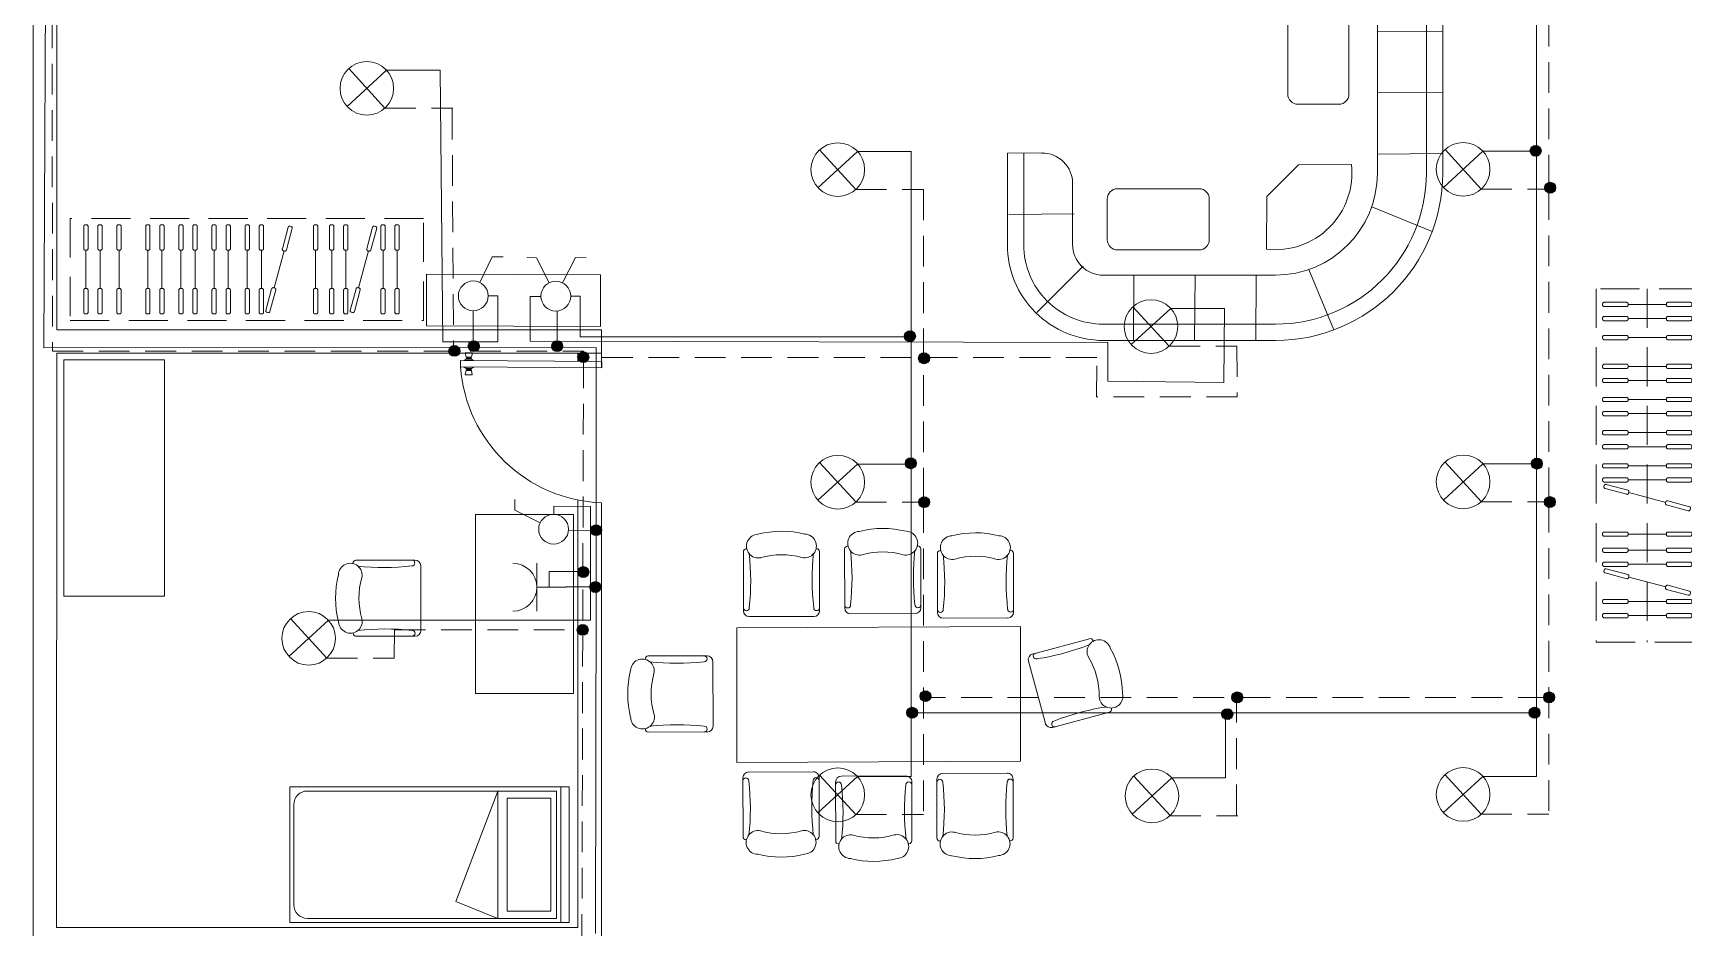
# Model space of a CAD drawing. Header units: millimetres. Extents: x -91.7 to -12.1, y -5.4 to 78.9.
# Drawn here: x -82.15 to -71.59, y 3.15 to 8.88 of the extents above; entities that cross this region are included whole.
import ezdxf

# ---------------------------------------------------------------- set-up
doc = ezdxf.new("R2010")
doc.units = ezdxf.units.MM
for name, pattern in [('CONTINUA', [0]), ('HIDDEN', [0.375, 0.25, -0.125]), ('STYLE_02', [0.295276, 0.19685, -0.098425])]:
    doc.linetypes.add(name, pattern=pattern)
doc.layers.get('0').update_dxf_attribs({"lineweight": 15})
for name, color, linetype in [('CabangF', 1, 'CONTINUA'), ('CabangFM', 30, 'CONTINUA'), ('CabangN', 5, 'CONTINUA'), ('HATCHING', 7, 'Continuous'), ('Pengamatan furniture dan denah', 7, 'Continuous')]:
    doc.layers.add(name, color=color, linetype=linetype)
for name, color, linetype, lineweight in [('Denah', 7, 'Continuous', 13), ('Fasa', 1, 'Continuous', 9), ('Fasa MCB to end', 30, 'Continuous', 9), ('Furniture', 253, 'Continuous', 13), ('Lampu', 40, 'Continuous', 13), ('netral', 5, 'STYLE_02', 9), ('Pintu DKK', 7, 'Continuous', 9), ('Saklar', 6, 'Continuous', 13), ('Stop kontak', 3, 'Continuous', 13)]:
    doc.layers.add(name, color=color, linetype=linetype, lineweight=lineweight)

# ---------------------------------------------------------------- blocks, each defined once
blk = doc.blocks.new('pintu benar')
at = {"lineweight": 15}
for p, q in [((21.219, -25.378), (21.145, -25.378)), ((21.154, -25.423), (21.145, -25.378)), ((21.166, -25.423), (21.154, -25.423)), ((21.155, -25.445), (21.155, -25.438)), ((21.161, -25.438), (21.155, -25.438)), ((21.161, -25.438), (21.161, -25.43)), ((21.166, -25.43), (21.161, -25.43)), ((21.161, -25.438), (21.203, -25.437)), ((21.166, -25.43), (21.166, -25.423)), ((21.166, -25.423), (21.198, -25.423)), ((21.166, -25.43), (21.198, -25.43)), ((21.198, -25.43), (21.198, -25.423)), ((21.198, -25.423), (21.21, -25.423)), ((21.198, -25.43), (21.203, -25.43)), ((21.203, -25.437), (21.203, -25.43)), ((21.203, -25.437), (21.209, -25.437)), ((21.209, -25.445), (21.209, -25.437)), ((21.21, -25.423), (21.219, -25.378)), ((19.807, -25.466), (21.268, -25.459)), ((21.269, -25.523), (19.807, -25.531)), ((21.133, -25.457), (21.155, -25.445)), ((21.133, -25.457), (21.231, -25.456)), ((21.133, -25.46), (21.133, -25.457)), ((21.134, -25.525), (21.134, -25.528)), ((21.134, -25.528), (21.231, -25.527)), ((21.134, -25.528), (21.156, -25.54)), ((21.154, -25.562), (21.146, -25.606)), ((21.22, -25.606), (21.146, -25.606)), ((21.166, -25.562), (21.154, -25.562)), ((21.155, -25.445), (21.209, -25.445)), ((21.156, -25.54), (21.209, -25.539)), ((21.156, -25.54), (21.156, -25.547)), ((21.162, -25.547), (21.156, -25.547)), ((21.162, -25.547), (21.162, -25.554)), ((21.162, -25.547), (21.203, -25.547)), ((21.166, -25.554), (21.162, -25.554)), ((21.166, -25.554), (21.166, -25.562)), ((21.166, -25.554), (21.199, -25.554)), ((21.166, -25.562), (21.199, -25.562)), ((21.182, -25.525), (21.182, -25.525)), ((21.182, -25.525), (21.182, -25.525)), ((21.199, -25.554), (21.203, -25.554)), ((21.199, -25.554), (21.199, -25.562)), ((21.199, -25.562), (21.211, -25.562)), ((21.203, -25.547), (21.203, -25.554)), ((21.203, -25.547), (21.209, -25.547)), ((21.231, -25.456), (21.209, -25.445)), ((21.231, -25.527), (21.209, -25.539)), ((21.209, -25.539), (21.209, -25.547)), ((21.211, -25.562), (21.22, -25.606)), ((21.231, -25.459), (21.231, -25.456)), ((21.231, -25.524), (21.231, -25.527))]:
    blk.add_line(p, q, dxfattribs=at)
for p, q in [((19.807, -25.531), (19.807, -25.466)), ((21.268, -25.459), (21.269, -25.523))]:
    blk.add_line(p, q)
at = {"color": 8, "lineweight": 15}
blk.add_arc((19.755, -25.41), 1.517, 271.9597, 355.7243, dxfattribs=at)
blk = doc.blocks.new('LAMPU RUMAH')
at = {"layer": 'Lampu'}
for p, q in [((0.0528, 0.0484), (-0.0528, -0.0484)), ((0.0484, -0.0528), (-0.0484, 0.0528))]:
    blk.add_line(p, q, dxfattribs=at)
blk.add_circle((0, 0), 0.0716, dxfattribs=at)
blk = doc.blocks.new('*U37')
at = {"layer": 'Lampu', "xscale": 2.395947296300988, "yscale": 2.395947296300988, "zscale": 2.395947296300988}
blk.add_blockref('LAMPU RUMAH', (0, 0), dxfattribs=at)
blk = doc.blocks.new('*U38')
at = {"layer": 'Lampu', "color": 0, "linetype": 'ByBlock', "lineweight": -2, "transparency": 16777216}
for p in [(0, 6), (0, 4), (0, 2), (0, 0)]:
    blk.add_blockref('*U37', p, dxfattribs=at)
blk = doc.blocks.new('*U39')
at = {"layer": 'Lampu', "xscale": 2.395947296300988, "yscale": 2.395947296300988, "zscale": 2.395947296300988}
blk.add_blockref('LAMPU RUMAH', (0, 0), dxfattribs=at)
blk = doc.blocks.new('*U40')
at = {"layer": 'Lampu', "color": 0, "linetype": 'ByBlock', "lineweight": -2, "transparency": 16777216}
for p in [(0, 4), (0, 2), (0, 0)]:
    blk.add_blockref('*U39', p, dxfattribs=at)
blk = doc.blocks.new('saklar 1 seri')
at = {"layer": 'Saklar'}
for p, q in [((-73.194, 11.496), (-73.115, 11.659)), ((-73.115, 11.659), (-73.045, 11.659))]:
    blk.add_line(p, q, dxfattribs=at)
blk.add_circle((-73.236, 11.41), 0.0954, dxfattribs=at)
blk = doc.blocks.new('saklar 2 seri')
at = {"layer": 'Saklar'}
for p, q in [((-73.645, 11.669), (-73.707, 11.669)), ((-73.562, 11.51), (-73.645, 11.669)), ((-73.477, 11.511), (-73.397, 11.674)), ((-73.397, 11.674), (-73.327, 11.674))]:
    blk.add_line(p, q, dxfattribs=at)
blk.add_circle((-73.518, 11.425), 0.0954, dxfattribs=at)
blk = doc.blocks.new('COLOKAN RUMAH')
at = {"color": 3, "lineweight": 5}
for p, q in [((0, 0.0803), (0, -0.0803)), ((0, 0), (0.0978, 0))]:
    blk.add_line(p, q, dxfattribs=at)
blk.add_arc((-0.0803, 0), 0.0803, 270, 90, dxfattribs=at)
blk = doc.blocks.new('*U74')
at = {"layer": 'Fasa'}
blk.add_line((-0.172, 0), (0.172, 0), dxfattribs=at)
blk = doc.blocks.new('*U75')
at = {"layer": 'Fasa', "color": 0, "linetype": 'ByBlock', "lineweight": -2, "transparency": 16777216}
for p in [(0, 4), (0, 2), (0, 0)]:
    blk.add_blockref('*U74', p, dxfattribs=at)
blk = doc.blocks.new('*U76')
at = {"layer": 'Fasa'}
blk.add_line((-0.172, 0), (0.172, 0), dxfattribs=at)
blk = doc.blocks.new('*U77')
at = {"layer": 'Fasa', "color": 0, "linetype": 'ByBlock', "lineweight": -2, "transparency": 16777216}
for p in [(0, 6), (0, 4), (0, 2), (0, 0)]:
    blk.add_blockref('*U76', p, dxfattribs=at)
blk = doc.blocks.new('*U114')
at = {"layer": 'netral'}
blk.add_line((-0.21635, 0), (0.21635, 0), dxfattribs=at)
blk = doc.blocks.new('*U115')
at = {"layer": 'netral', "color": 0, "linetype": 'ByBlock', "lineweight": -2, "transparency": 16777216}
for p in [(0, 6), (0, 4), (0, 2), (0, 0)]:
    blk.add_blockref('*U114', p, dxfattribs=at)
blk = doc.blocks.new('*U116')
at = {"layer": 'netral'}
blk.add_line((-0.21635, 0), (0.21635, 0), dxfattribs=at)
blk = doc.blocks.new('*U117')
at = {"layer": 'netral', "color": 0, "linetype": 'ByBlock', "lineweight": -2, "transparency": 16777216}
for p in [(0, 4), (0, 2), (0, 0)]:
    blk.add_blockref('*U116', p, dxfattribs=at)
blk = doc.blocks.new('CABANG NETRAL')
at = {"layer": 'HATCHING'}
h = blk.add_hatch(dxfattribs=at)
h.set_pattern_fill('ANGLE', color=5)
h.set_pattern_definition([(0, (9.248, -7.627), (0, 6.985), [5.08, -1.905]), (90, (9.248, -7.627), (-6.985, 4e-16), [5.08, -1.905])])
h.paths.add_polyline_path([(-0.0121, 0), (0.0121, 0, 1)])
h.paths.add_polyline_path([(0, 0), (-0.0121, 0, 0.414214), (0, -0.0121)])
h.paths.add_polyline_path([(0.0121, 0), (0, 0), (0, -0.0121, 0.414214)])
h = blk.add_hatch(color=5, dxfattribs=at)
h.dxf.hatch_style = 1
h.paths.add_polyline_path([(-0.0121, 0, 1), (0.0121, 0, 1)])
at = {"layer": 'CabangN'}
blk.add_circle((0, 0), 0.0121, dxfattribs=at)
blk = doc.blocks.new('CABANG FASA')
at = {"layer": 'HATCHING'}
h = blk.add_hatch(color=1, dxfattribs=at)
h.dxf.hatch_style = 1
h.paths.add_polyline_path([(0.0121, 0, 1), (-0.0121, 0, 1)])
at = {"layer": 'CabangF'}
blk.add_circle((0, 0), 0.0121, dxfattribs=at)
blk = doc.blocks.new('CABANG FASA 2')
at = {"layer": 'HATCHING'}
h = blk.add_hatch(color=30, dxfattribs=at)
h.dxf.hatch_style = 1
h.paths.add_polyline_path([(0.0121, 0, 1), (-0.0121, 0, 1)])
at = {"layer": 'CabangFM'}
blk.add_circle((0, 0), 0.0121, dxfattribs=at)
blk = doc.blocks.new('sgsdgh')
at = {"layer": 'Furniture', "linetype": 'HIDDEN', "ltscale": 500}
for p, q in [((1584.9846, 424.972), (1584.9846, 424.84)), ((1585.0006, 424.981), (1584.9936, 424.981)), ((1585.0096, 424.84), (1585.0096, 424.972)), ((1585.0676, 424.972), (1585.0676, 424.84)), ((1585.0836, 424.981), (1585.0766, 424.981)), ((1585.0926, 424.84), (1585.0926, 424.972)), ((1585.1174, 424.9602), (1585.1516, 424.8327)), ((1585.1305, 424.973), (1585.1238, 424.9712)), ((1585.1757, 424.8391), (1585.1416, 424.9666)), ((1585.2866, 424.972), (1585.2866, 424.84)), ((1585.3026, 424.981), (1585.2956, 424.981)), ((1585.3116, 424.84), (1585.3116, 424.972)), ((1585.3696, 424.972), (1585.3696, 424.84)), ((1585.3856, 424.981), (1585.3786, 424.981)), ((1585.3946, 424.84), (1585.3946, 424.972)), ((1585.4643, 424.84), (1585.4643, 424.972)), ((1585.4733, 424.981), (1585.4803, 424.981)), ((1585.4893, 424.972), (1585.4893, 424.84)), ((1585.6142, 424.9602), (1585.6483, 424.8327)), ((1585.6273, 424.973), (1585.6205, 424.9712)), ((1585.6725, 424.8391), (1585.6383, 424.9666)), ((1585.7834, 424.972), (1585.7834, 424.84)), ((1585.7994, 424.981), (1585.7924, 424.981)), ((1585.8084, 424.84), (1585.8084, 424.972)), ((1585.8664, 424.972), (1585.8664, 424.84)), ((1585.8824, 424.981), (1585.8754, 424.981)), ((1585.8914, 424.84), (1585.8914, 424.972)), ((1585.9784, 424.972), (1585.9784, 424.84)), ((1585.9944, 424.981), (1585.9874, 424.981)), ((1586.0034, 424.84), (1586.0034, 424.972)), ((1586.0614, 424.972), (1586.0614, 424.84)), ((1586.0774, 424.981), (1586.0704, 424.981)), ((1586.0864, 424.84), (1586.0864, 424.972)), ((1586.1735, 424.972), (1586.1735, 424.84)), ((1586.1895, 424.981), (1586.1825, 424.981)), ((1586.1985, 424.84), (1586.1985, 424.972)), ((1586.2565, 424.972), (1586.2565, 424.84)), ((1586.2725, 424.981), (1586.2655, 424.981)), ((1586.2815, 424.84), (1586.2815, 424.972)), ((1586.3686, 424.972), (1586.3686, 424.84)), ((1586.3846, 424.981), (1586.3776, 424.981)), ((1586.3936, 424.84), (1586.3936, 424.972)), ((1586.4516, 424.972), (1586.4516, 424.84)), ((1586.4676, 424.981), (1586.4606, 424.981)), ((1586.4766, 424.84), (1586.4766, 424.972)), ((1586.6209, 424.972), (1586.6209, 424.84)), ((1586.6369, 424.981), (1586.6299, 424.981)), ((1586.6459, 424.84), (1586.6459, 424.972)), ((1586.7329, 424.972), (1586.7329, 424.84)), ((1586.7489, 424.981), (1586.7419, 424.981)), ((1586.7579, 424.84), (1586.7579, 424.972)), ((1586.8159, 424.972), (1586.8159, 424.84)), ((1586.8319, 424.981), (1586.8249, 424.981)), ((1586.8409, 424.84), (1586.8409, 424.972)), ((1584.9936, 424.831), (1585.0006, 424.831)), ((1584.9971, 424.606), (1584.9971, 424.831)), ((1585.0766, 424.831), (1585.0836, 424.831)), ((1585.0801, 424.606), (1585.0801, 424.831)), ((1585.1626, 424.8263), (1585.1694, 424.8281)), ((1585.2242, 424.6099), (1585.166, 424.8272)), ((1585.2956, 424.831), (1585.3026, 424.831)), ((1585.2991, 424.606), (1585.2991, 424.831)), ((1585.3786, 424.831), (1585.3856, 424.831)), ((1585.3821, 424.606), (1585.3821, 424.831)), ((1585.4803, 424.831), (1585.4733, 424.831)), ((1585.4768, 424.606), (1585.4768, 424.831)), ((1585.6594, 424.8263), (1585.6661, 424.8281)), ((1585.721, 424.6099), (1585.6627, 424.8272)), ((1585.7924, 424.831), (1585.7994, 424.831)), ((1585.7959, 424.606), (1585.7959, 424.831)), ((1585.8754, 424.831), (1585.8824, 424.831)), ((1585.8789, 424.606), (1585.8789, 424.831)), ((1585.9874, 424.831), (1585.9944, 424.831)), ((1585.9909, 424.606), (1585.9909, 424.831)), ((1586.0704, 424.831), (1586.0774, 424.831)), ((1586.0739, 424.606), (1586.0739, 424.831)), ((1586.1825, 424.831), (1586.1895, 424.831)), ((1586.186, 424.606), (1586.186, 424.831)), ((1586.2655, 424.831), (1586.2725, 424.831)), ((1586.269, 424.606), (1586.269, 424.831)), ((1586.3776, 424.831), (1586.3846, 424.831)), ((1586.3811, 424.606), (1586.3811, 424.831)), ((1586.4606, 424.831), (1586.4676, 424.831)), ((1586.4641, 424.606), (1586.4641, 424.831)), ((1586.6299, 424.831), (1586.6369, 424.831)), ((1586.6334, 424.606), (1586.6334, 424.831)), ((1586.7419, 424.831), (1586.7489, 424.831)), ((1586.7454, 424.606), (1586.7454, 424.831)), ((1586.8249, 424.831), (1586.8319, 424.831)), ((1586.8284, 424.606), (1586.8284, 424.831)), ((1584.9846, 424.465), (1584.9846, 424.597)), ((1584.9936, 424.606), (1585.0006, 424.606)), ((1585.0096, 424.597), (1585.0096, 424.465)), ((1585.0676, 424.465), (1585.0676, 424.597)), ((1585.0766, 424.606), (1585.0836, 424.606)), ((1585.0926, 424.597), (1585.0926, 424.465)), ((1585.2486, 424.4704), (1585.2145, 424.5979)), ((1585.2208, 424.609), (1585.2276, 424.6108)), ((1585.2386, 424.6044), (1585.2728, 424.4769)), ((1585.2866, 424.465), (1585.2866, 424.597)), ((1585.2956, 424.606), (1585.3026, 424.606)), ((1585.3116, 424.597), (1585.3116, 424.465)), ((1585.3696, 424.465), (1585.3696, 424.597)), ((1585.3786, 424.606), (1585.3856, 424.606)), ((1585.3946, 424.597), (1585.3946, 424.465)), ((1585.4643, 424.597), (1585.4643, 424.465)), ((1585.4803, 424.606), (1585.4733, 424.606)), ((1585.4893, 424.465), (1585.4893, 424.597)), ((1585.7454, 424.4704), (1585.7112, 424.5979)), ((1585.7176, 424.609), (1585.7244, 424.6108)), ((1585.7354, 424.6044), (1585.7696, 424.4769)), ((1585.7834, 424.465), (1585.7834, 424.597)), ((1585.7924, 424.606), (1585.7994, 424.606)), ((1585.8084, 424.597), (1585.8084, 424.465)), ((1585.8664, 424.465), (1585.8664, 424.597)), ((1585.8754, 424.606), (1585.8824, 424.606)), ((1585.8914, 424.597), (1585.8914, 424.465)), ((1585.9784, 424.465), (1585.9784, 424.597)), ((1585.9874, 424.606), (1585.9944, 424.606)), ((1586.0034, 424.597), (1586.0034, 424.465)), ((1586.0614, 424.465), (1586.0614, 424.597)), ((1586.0704, 424.606), (1586.0774, 424.606)), ((1586.0864, 424.597), (1586.0864, 424.465)), ((1586.1735, 424.465), (1586.1735, 424.597)), ((1586.1825, 424.606), (1586.1895, 424.606)), ((1586.1985, 424.597), (1586.1985, 424.465)), ((1586.2565, 424.465), (1586.2565, 424.597)), ((1586.2655, 424.606), (1586.2725, 424.606)), ((1586.2815, 424.597), (1586.2815, 424.465)), ((1586.3686, 424.465), (1586.3686, 424.597)), ((1586.3776, 424.606), (1586.3846, 424.606)), ((1586.3936, 424.597), (1586.3936, 424.465)), ((1586.4516, 424.465), (1586.4516, 424.597)), ((1586.4606, 424.606), (1586.4676, 424.606)), ((1586.4766, 424.597), (1586.4766, 424.465)), ((1586.6209, 424.465), (1586.6209, 424.597)), ((1586.6299, 424.606), (1586.6369, 424.606)), ((1586.6459, 424.597), (1586.6459, 424.465)), ((1586.7329, 424.465), (1586.7329, 424.597)), ((1586.7419, 424.606), (1586.7489, 424.606)), ((1586.7579, 424.597), (1586.7579, 424.465)), ((1586.8159, 424.465), (1586.8159, 424.597)), ((1586.8249, 424.606), (1586.8319, 424.606)), ((1586.8409, 424.597), (1586.8409, 424.465)), ((1585.0006, 424.456), (1584.9936, 424.456)), ((1585.0836, 424.456), (1585.0766, 424.456)), ((1585.2664, 424.4659), (1585.2597, 424.4641)), ((1585.3026, 424.456), (1585.2956, 424.456)), ((1585.3856, 424.456), (1585.3786, 424.456)), ((1585.4733, 424.456), (1585.4803, 424.456)), ((1585.7632, 424.4659), (1585.7564, 424.4641)), ((1585.7994, 424.456), (1585.7924, 424.456)), ((1585.8824, 424.456), (1585.8754, 424.456)), ((1585.9944, 424.456), (1585.9874, 424.456)), ((1586.0774, 424.456), (1586.0704, 424.456)), ((1586.1895, 424.456), (1586.1825, 424.456)), ((1586.2725, 424.456), (1586.2655, 424.456)), ((1586.3846, 424.456), (1586.3776, 424.456)), ((1586.4676, 424.456), (1586.4606, 424.456)), ((1586.6369, 424.456), (1586.6299, 424.456)), ((1586.7489, 424.456), (1586.7419, 424.456)), ((1586.8319, 424.456), (1586.8249, 424.456))]:
    blk.add_line(p, q, dxfattribs=at)
for centre, start, end in [((1584.9936, 424.972), 90, 180), ((1585.0006, 424.972), 360, 90), ((1585.0766, 424.972), 90, 180), ((1585.0836, 424.972), 360, 90), ((1585.1261, 424.9625), 105, 195), ((1585.1329, 424.9643), 15, 105), ((1585.2956, 424.972), 90, 180), ((1585.3026, 424.972), 360, 90), ((1585.3786, 424.972), 90, 180), ((1585.3856, 424.972), 360, 90), ((1585.4733, 424.972), 90, 180), ((1585.4803, 424.972), 0, 90), ((1585.6229, 424.9625), 105, 195), ((1585.6296, 424.9643), 15, 105), ((1585.7924, 424.972), 90, 180), ((1585.7994, 424.972), 360, 90), ((1585.8754, 424.972), 90, 180), ((1585.8824, 424.972), 360, 90), ((1585.9874, 424.972), 90, 180), ((1585.9944, 424.972), 360, 90), ((1586.0704, 424.972), 90, 180), ((1586.0774, 424.972), 360, 90), ((1586.1825, 424.972), 90, 180), ((1586.1895, 424.972), 360, 90), ((1586.2655, 424.972), 90, 180), ((1586.2725, 424.972), 360, 90), ((1586.3776, 424.972), 90, 180), ((1586.3846, 424.972), 360, 90), ((1586.4606, 424.972), 90, 180), ((1586.4676, 424.972), 360, 90), ((1586.6299, 424.972), 90, 180), ((1586.6369, 424.972), 360, 90), ((1586.7419, 424.972), 90, 180), ((1586.7489, 424.972), 360, 90), ((1586.8249, 424.972), 90, 180), ((1586.8319, 424.972), 360, 90), ((1584.9936, 424.84), 180, 270), ((1585.0006, 424.84), 270, 360), ((1585.0766, 424.84), 180, 270), ((1585.0836, 424.84), 270, 360), ((1585.2956, 424.84), 180, 270), ((1585.3026, 424.84), 270, 360), ((1585.3786, 424.84), 180, 270), ((1585.3856, 424.84), 270, 360), ((1585.4733, 424.84), 180, 270), ((1585.4803, 424.84), 270, 0), ((1585.7924, 424.84), 180, 270), ((1585.7994, 424.84), 270, 360), ((1585.8754, 424.84), 180, 270), ((1585.8824, 424.84), 270, 360), ((1585.9874, 424.84), 180, 270), ((1585.9944, 424.84), 270, 360), ((1586.0704, 424.84), 180, 270), ((1586.0774, 424.84), 270, 360), ((1586.1825, 424.84), 180, 270), ((1586.1895, 424.84), 270, 360), ((1586.2655, 424.84), 180, 270), ((1586.2725, 424.84), 270, 360), ((1586.3776, 424.84), 180, 270), ((1586.3846, 424.84), 270, 360), ((1586.4606, 424.84), 180, 270), ((1586.4676, 424.84), 270, 360), ((1586.6299, 424.84), 180, 270), ((1586.6369, 424.84), 270, 360), ((1586.7419, 424.84), 180, 270), ((1586.7489, 424.84), 270, 360), ((1586.8249, 424.84), 180, 270), ((1586.8319, 424.84), 270, 360), ((1585.1603, 424.835), 195, 285), ((1585.167, 424.8368), 285, 15), ((1585.657, 424.835), 195, 285), ((1585.6638, 424.8368), 285, 15), ((1584.9936, 424.597), 90, 180), ((1585.0006, 424.597), 360, 90), ((1585.0766, 424.597), 90, 180), ((1585.0836, 424.597), 360, 90), ((1585.2232, 424.6003), 105, 195), ((1585.2299, 424.6021), 15, 105), ((1585.2956, 424.597), 90, 180), ((1585.3026, 424.597), 360, 90), ((1585.3786, 424.597), 90, 180), ((1585.3856, 424.597), 360, 90), ((1585.4733, 424.597), 90, 180), ((1585.4803, 424.597), 0, 90), ((1585.7199, 424.6003), 105, 195), ((1585.7267, 424.6021), 15, 105), ((1585.7924, 424.597), 90, 180), ((1585.7994, 424.597), 360, 90), ((1585.8754, 424.597), 90, 180), ((1585.8824, 424.597), 360, 90), ((1585.9874, 424.597), 90, 180), ((1585.9944, 424.597), 360, 90), ((1586.0704, 424.597), 90, 180), ((1586.0774, 424.597), 360, 90), ((1586.1825, 424.597), 90, 180), ((1586.1895, 424.597), 360, 90), ((1586.2655, 424.597), 90, 180), ((1586.2725, 424.597), 360, 90), ((1586.3776, 424.597), 90, 180), ((1586.3846, 424.597), 360, 90), ((1586.4606, 424.597), 90, 180), ((1586.4676, 424.597), 360, 90), ((1586.6299, 424.597), 90, 180), ((1586.6369, 424.597), 360, 90), ((1586.7419, 424.597), 90, 180), ((1586.7489, 424.597), 360, 90), ((1586.8249, 424.597), 90, 180), ((1586.8319, 424.597), 360, 90), ((1584.9936, 424.465), 180, 270), ((1585.0006, 424.465), 270, 360), ((1585.0766, 424.465), 180, 270), ((1585.0836, 424.465), 270, 360), ((1585.2573, 424.4728), 195, 285), ((1585.2641, 424.4746), 285, 15), ((1585.2956, 424.465), 180, 270), ((1585.3026, 424.465), 270, 360), ((1585.3786, 424.465), 180, 270), ((1585.3856, 424.465), 270, 360), ((1585.4733, 424.465), 180, 270), ((1585.4803, 424.465), 270, 0), ((1585.7541, 424.4728), 195, 285), ((1585.7609, 424.4746), 285, 15), ((1585.7924, 424.465), 180, 270), ((1585.7994, 424.465), 270, 360), ((1585.8754, 424.465), 180, 270), ((1585.8824, 424.465), 270, 360), ((1585.9874, 424.465), 180, 270), ((1585.9944, 424.465), 270, 360), ((1586.0704, 424.465), 180, 270), ((1586.0774, 424.465), 270, 360), ((1586.1825, 424.465), 180, 270), ((1586.1895, 424.465), 270, 360), ((1586.2655, 424.465), 180, 270), ((1586.2725, 424.465), 270, 360), ((1586.3776, 424.465), 180, 270), ((1586.3846, 424.465), 270, 360), ((1586.4606, 424.465), 180, 270), ((1586.4676, 424.465), 270, 360), ((1586.6299, 424.465), 180, 270), ((1586.6369, 424.465), 270, 360), ((1586.7419, 424.465), 180, 270), ((1586.7489, 424.465), 270, 360), ((1586.8249, 424.465), 180, 270), ((1586.8319, 424.465), 270, 360)]:
    blk.add_arc(centre, 0.009, start, end, dxfattribs=at)
blk = doc.blocks.new('bed')
at = {"color": 0, "ltscale": 20}
for p, q in [((25894, 70641), (25894, 69641)), ((27894, 70641), (25894, 70641)), ((27864, 70611), (26024, 70611)), ((27429, 70611), (27121, 69796)), ((27429, 70611), (27429, 69671)), ((27499, 69724), (27499, 70559)), ((27821, 70559), (27499, 70559)), ((27821, 70559), (27821, 69724)), ((27864, 69671), (27864, 70611)), ((27894, 69641), (27894, 70641)), ((27957, 70641), (27894, 70641)), ((27957, 69641), (27957, 70641)), ((25924, 70511), (25924, 69771)), ((27121, 69796), (27429, 69671)), ((27821, 69724), (27499, 69724)), ((25894, 69641), (27894, 69641)), ((26024, 69671), (27864, 69671)), ((27894, 69641), (27494, 69641)), ((27957, 69641), (27894, 69641))]:
    blk.add_line(p, q, dxfattribs=at)
for centre, start, end in [((26024, 70511), 90, 180), ((26024, 69771), 180, 270)]:
    blk.add_arc(centre, 100, start, end, dxfattribs=at)
blk = doc.blocks.new('A$C0BCD5431')
at = {"linetype": 'Continuous'}
for p, q in [((2628, 4268), (940, 4268)), ((2628, 4108), (940, 4108)), ((2957, 3573), (3201, 4165)), ((742, 3540), (290, 3993)), ((2628, 3628), (940, 3628)), ((0, 3328), (0, 2432)), ((160, 3328), (160, 2431)), ((640, 3328), (640, 2730)), ((952, 3249), (952, 2849)), ((1852, 3349), (1052, 3349)), ((1952, 2849), (1952, 3249)), ((3573, 2957), (4165, 3201)), ((2545, 2855), (2855, 2545)), ((1052, 2749), (1852, 2749)), ((3628, 2628), (3628, 940)), ((4108, 2628), (4108, 940)), ((4268, 2628), (4268, 940)), ((3280, 1980), (2880, 1980)), ((2780, 1880), (2780, 1080)), ((3380, 1080), (3380, 1880)), ((2880, 980), (3280, 980)), ((3540, 742), (3993, 290)), ((3328, 640), (2730, 640)), ((3328, 160), (2431, 160)), ((3328, 0), (2432, 0))]:
    blk.add_line(p, q, dxfattribs=at)
for p, q in [((1236, 4268), (1240, 3628)), ((1836, 4268), (1840, 3628)), ((2436, 4268), (2440, 3628)), ((2542, 3373), (2545, 2855)), ((15, 3032), (655, 3028)), ((0, 2432), (338, 2430)), ((3373, 2542), (2855, 2545)), ((4268, 2436), (3628, 2440)), ((4268, 1836), (3628, 1840)), ((4268, 1236), (3628, 1240)), ((3032, 15), (3028, 655)), ((2432, 0), (2430, 338))]:
    blk.add_line(p, q)
for centre, radius, start, end in [((940, 3328), 940, 90, 180), ((2628, 2628), 1640, 0, 90), ((940, 3328), 780, 90, 180), ((2628, 2628), 1480, 0, 90), ((940, 3328), 300, 90, 180), ((2628, 2628), 1000, 0, 90), ((1052, 3249), 100, 90, 180), ((1852, 3249), 100, 0, 90), ((2628, 2628), 750, 353.3601, 96.6399), ((1052, 2849), 100, 180, 270), ((1852, 2849), 100, 270, 0), ((340, 2730), 300, 269.6481, 0), ((2880, 1880), 100, 90, 180), ((3280, 1880), 100, 0, 90), ((2880, 1080), 100, 180, 270), ((3280, 1080), 100, 270, 0), ((3328, 940), 300, 270, 0), ((3328, 940), 780, 270, 0), ((3328, 940), 940, 270, 0), ((2730, 340), 300, 90, 180.3519)]:
    blk.add_arc(centre, radius, start, end, dxfattribs=at)
blk = doc.blocks.new('kursi')
at = {"layer": 'Furniture', "ltscale": 0.016}
for p, q in [((18.8176, 7.6655), (18.8179, 7.6094)), ((18.8845, 7.6713), (18.8231, 7.6711)), ((18.8904, 7.6097), (18.8901, 7.6658)), ((18.8207, 7.6066), (18.8207, 7.6066)), ((18.8876, 7.6069), (18.8876, 7.6069))]:
    blk.add_line(p, q, dxfattribs=at)
for centre, radius, start, end in [((18.8231, 7.6655), 0.00558, 90.2717, 180.2717), ((18.8204, 7.6627), 0.00279, 0.2717, 180.2717), ((18.5844, 7.6353), 0.2403, 354.1308, 6.5346), ((19.1235, 7.6384), 0.2403, 174.1308, 186.5346), ((18.8845, 7.6658), 0.00558, 0.2717, 90.2717), ((18.8873, 7.663), 0.00279, 0.2717, 180.2717), ((18.8207, 7.6094), 0.00279, 180.2717, 270.2717), ((18.8322, 7.604), 0.0113, 77.5913, 268.702), ((18.8538, 7.682), 0.0697, 254.0115, 286.5319), ((18.8762, 7.6042), 0.0113, 271.8413, 102.9521), ((18.8876, 7.6097), 0.00279, 270.2717, 0.2717), ((18.8538, 7.6807), 0.0907, 256.0217, 284.5217)]:
    blk.add_arc(centre, radius, start, end, dxfattribs=at)

msp = doc.modelspace()

# ---------------------------------------------------------------- hatches: boundary and pattern name
at = {"layer": 'Denah'}
h = msp.add_hatch(dxfattribs=at)
h.set_pattern_fill('ACAD_ISO02W100', color=253, scale=0.05)
h.paths.add_polyline_path([(-81.008, 1.999, 0.381077), (-80.121, 2.879), (-80.14, 2.879), (-80.158, 2.868), (-80.158, 2.859), (-80.151, 2.827), (-80.197, 2.827), (-80.191, 2.859), (-80.191, 2.868), (-80.21, 2.877), (-81.025, 2.862), (-81.026, 2.902), (-81.004, 2.903), (-81.003, 3.004), (-82.149, 3.004), (-82.149, 3.24), (-84.868, 3.24), (-84.878, -0.871), (-81.021, -0.868)])
h.paths.add_polyline_path([(-83.177, 0.989), (-83.177, -0.011), (-83.777, -0.011), (-83.777, 0.989)], flags=16)
h.paths.add_polyline_path([(-83.255, 0.569), (-83.275, 0.532), (-83.3, 0.512), (-83.339, 0.498), (-83.281, 0.48), (-83.237, 0.459), (-83.207, 0.415), (-83.257, 0.391), (-83.294, 0.39), (-83.346, 0.404), (-83.341, 0.375), (-83.373, 0.374), (-83.396, 0.384), (-83.412, 0.397), (-83.413, 0.39), (-83.425, 0.393), (-83.421, 0.377), (-83.418, 0.346), (-83.432, 0.318), (-83.46, 0.336), (-83.472, 0.356), (-83.483, 0.398), (-83.515, 0.331), (-83.541, 0.295), (-83.579, 0.279), (-83.591, 0.32), (-83.585, 0.355), (-83.548, 0.43), (-83.587, 0.42), (-83.596, 0.422), (-83.639, 0.414), (-83.703, 0.414), (-83.75, 0.442), (-83.715, 0.484), (-83.676, 0.504), (-83.631, 0.512), (-83.668, 0.533), (-83.686, 0.566), (-83.651, 0.581), (-83.617, 0.58), (-83.558, 0.559), (-83.573, 0.585), (-83.582, 0.606), (-83.579, 0.635), (-83.55, 0.629), (-83.524, 0.61), (-83.497, 0.569), (-83.499, 0.599), (-83.487, 0.659), (-83.469, 0.708), (-83.431, 0.74), (-83.408, 0.698), (-83.402, 0.654), (-83.419, 0.572), (-83.378, 0.594), (-83.353, 0.593), (-83.355, 0.571), (-83.34, 0.577), (-83.294, 0.585)], flags=0)
h.paths.add_polyline_path([(-83.464, 0.489), (-83.466, 0.491), (-83.469, 0.49)], flags=0)
h.paths.add_polyline_path([(-83.479, 0.477), (-83.48, 0.479), (-83.481, 0.476)], flags=0)
h.paths.add_polyline_path([(-83.48, 0.5), (-83.478, 0.498), (-83.478, 0.502)], flags=0)
h.paths.add_polyline_path([(-83.43, 0.551), (-83.433, 0.537), (-83.447, 0.512), (-83.46, 0.499), (-83.476, 0.491), (-83.476, 0.51), (-83.472, 0.525), (-83.462, 0.543), (-83.447, 0.561), (-83.432, 0.567), (-83.43, 0.551)], flags=0)
h.paths.add_polyline_path([(-83.399, 0.481, -0.063373), (-83.404, 0.462), (-83.408, 0.466), (-83.439, 0.48), (-83.441, 0.481), (-83.427, 0.473), (-83.412, 0.461), (-83.435, 0.457), (-83.436, 0.458), (-83.432, 0.457), (-83.412, 0.461), (-83.427, 0.473), (-83.445, 0.483), (-83.426, 0.48)], flags=0)
h.paths.add_polyline_path([(-83.478, 0.49), (-83.491, 0.483), (-83.507, 0.491), (-83.51, 0.491), (-83.538, 0.488), (-83.555, 0.48, -0.019616), (-83.556, 0.486), (-83.544, 0.485), (-83.538, 0.488), (-83.508, 0.492), (-83.524, 0.5), (-83.539, 0.512), (-83.522, 0.516), (-83.522, 0.516), (-83.503, 0.516), (-83.483, 0.507)], flags=0)
h.paths.add_polyline_path([(-84.679, 0.096, -0.02917), (-84.661, 0.115, -0.031995), (-84.764, 0.134, -0.115875), (-84.733, 0.273, -0.125321), (-84.759, 0.459, -0.005056), (-84.727, 0.457), (-84.727, 0.522, -0.005056), (-84.759, 0.52, -0.125321), (-84.733, 0.705, -0.115875), (-84.764, 0.844, -0.01154), (-84.727, 0.853), (-84.727, 0.896, -0.008382), (-84.777, 0.912), (-84.777, 0.066, -0.016407)], flags=16)
h.paths.add_polyline_path([(-83.977, 0.514, -0.414214), (-84.002, 0.489, -0.414214), (-83.977, 0.464), (-83.977, -0.286, -0.414214), (-84.002, -0.311), (-84.727, -0.311), (-84.727, -0.045, 0.043997), (-84.685, -0.096, 0.115875), (-84.661, -0.237, 0.071956), (-84.436, -0.171, 0.09379), (-84.532, 0.106, 0.118853), (-84.528, 0.476, 0.144174), (-84.652, 0.45), (-84.652, 0.528, 0.144174), (-84.528, 0.503, 0.118853), (-84.532, 0.873, 0.09379), (-84.436, 1.15, 0.071956), (-84.661, 1.215, 0.115875), (-84.685, 1.075, 0.043997), (-84.727, 1.024), (-84.727, 1.289), (-84.002, 1.289, -0.41347), (-83.977, 1.264)], flags=16)

# ---------------------------------------------------------------- linework, layer by layer
for p, q in [((-82.148, 9.83), (-82.149, 3.004)), ((-81.998, 9.83), (-81.998, 6.979)), ((-81.913, 7.196), (-81.911, 7.196)), ((-81.911, 7.196), (-81.911, 7.195)), ((-81.998, 6.979), (-78.513, 6.979)), ((-78.513, 6.735), (-78.513, 6.979)), ((-81.998, 6.829), (-81.999, 3.154)), ((-81.998, 6.829), (-78.513, 6.829)), ((-78.663, 6.777), (-78.663, 6.829)), ((-78.663, 3.154), (-78.663, 5.89)), ((-78.513, 3.004), (-78.513, 5.872)), ((-81.999, 3.154), (-78.663, 3.154))]:
    msp.add_line(p, q, dxfattribs=at)
at = {"layer": 'Fasa'}
for p, q in [((-72.53, 4.122), (-72.53, 10.122)), ((-79.887, 8.64), (-79.544, 8.64)), ((-79.544, 8.64), (-79.528, 6.903)), ((-76.531, 4.12), (-76.531, 8.12)), ((-79.175, 7.196), (-79.237, 7.196)), ((-79.175, 6.903), (-79.175, 7.196)), ((-78.968, 6.907), (-78.968, 7.193)), ((-78.968, 7.193), (-78.9, 7.193)), ((-78.71, 7.195), (-78.648, 7.195)), ((-78.648, 7.195), (-78.648, 6.934)), ((-74.87, 7.116), (-74.527, 7.116)), ((-74.527, 7.116), (-74.53, 6.641)), ((-79.528, 6.903), (-79.175, 6.903)), ((-75.274, 6.897), (-78.968, 6.907)), ((-78.648, 6.934), (-76.531, 6.935)), ((-75.273, 6.65), (-75.274, 6.897)), ((-74.53, 6.641), (-75.273, 6.65)), ((-78.582, 5.849), (-78.817, 5.85)), ((-78.817, 5.85), (-78.817, 5.798)), ((-78.583, 5.121), (-78.582, 5.849)), ((-80.26, 5.121), (-79.916, 5.121)), ((-79.916, 5.121), (-78.583, 5.121)), ((-76.531, 4.529), (-72.53, 4.529)), ((-74.521, 4.113), (-74.521, 4.529)), ((-74.864, 4.113), (-74.521, 4.113))]:
    msp.add_line(p, q, dxfattribs=at)
at = {"layer": 'Fasa MCB to end'}
for p, q in [((-82.067, 9.944), (-82.08, 6.863)), ((-79.333, 7.099), (-79.333, 6.865)), ((-78.797, 7.099), (-78.797, 6.865)), ((-82.08, 6.863), (-78.546, 6.866)), ((-78.546, 6.866), (-78.546, 5.333)), ((-78.724, 5.698), (-78.547, 5.695)), ((-78.741, 5.334), (-78.547, 5.334)), ((-78.546, 5.333), (-78.551, 3.117))]:
    msp.add_line(p, q, dxfattribs=at)
at = {"layer": 'Furniture', "linetype": 'HIDDEN', "elevation": 0}
for points in [[(-79.651, 7.039), (-79.651, 7.692), (-81.912, 7.692), (-81.912, 7.039)], [(-72.149, 4.981), (-71.496, 4.981), (-71.496, 7.242), (-72.149, 7.242)]]:
    msp.add_lwpolyline(points, close=True, dxfattribs=at)
at = {"layer": 'Furniture'}
for points in [[(-79.633, 7.334), (-78.518, 7.33), (-78.518, 7.001), (-79.633, 7.005)], [(-81.952, 6.787), (-81.308, 6.787), (-81.308, 5.274), (-81.952, 5.274)], [(-79.318, 5.798), (-78.691, 5.798), (-78.691, 4.653), (-79.318, 4.653)]]:
    msp.add_lwpolyline(points, close=True, dxfattribs=at)
at = {"layer": 'Furniture', "linetype": 'HIDDEN', "elevation": 0}
msp.add_lwpolyline([(-71.823, 7.242), (-71.823, 4.981)], dxfattribs=at)
at = {"layer": 'Furniture', "color": 0}
msp.add_lwpolyline([(-77.646, 5.073), (-77.646, 4.211), (-75.831, 4.219), (-75.831, 5.081)], close=True, dxfattribs=at)
at = {"layer": 'netral'}
for p, q in [((-82.028, 9.869), (-82.025, 6.842)), ((-72.451, 9.879), (-72.451, 7.879)), ((-79.897, 8.397), (-79.464, 8.397)), ((-79.469, 8.394), (-79.458, 6.843)), ((-76.452, 7.877), (-76.452, 5.877)), ((-72.451, 7.879), (-72.451, 5.879)), ((-74.88, 6.874), (-74.447, 6.874)), ((-74.447, 6.874), (-74.446, 6.55)), ((-82.025, 6.842), (-78.628, 6.843)), ((-78.628, 6.802), (-78.638, 3.034)), ((-78.628, 6.843), (-78.628, 6.802)), ((-75.344, 6.802), (-78.628, 6.802)), ((-75.345, 6.551), (-75.344, 6.802)), ((-74.446, 6.55), (-75.345, 6.551)), ((-76.452, 5.877), (-76.452, 3.877)), ((-72.451, 5.879), (-72.451, 3.879)), ((-78.848, 5.331), (-78.848, 5.432)), ((-78.848, 5.432), (-78.631, 5.432)), ((-79.839, 4.878), (-79.836, 5.059)), ((-79.836, 5.059), (-78.631, 5.059)), ((-80.271, 4.878), (-79.838, 4.878)), ((-72.452, 4.627), (-76.448, 4.627)), ((-74.45, 3.872), (-74.45, 4.627)), ((-74.874, 3.87), (-74.442, 3.87))]:
    msp.add_line(p, q, dxfattribs=at)

# ---------------------------------------------------------------- block references
at = {"layer": 'CabangF', "xscale": 2.862521027072044, "yscale": 2.862521027072044, "zscale": 2.862521027072044}
for p in [(-72.536, 8.124), (-76.539, 6.938), (-76.534, 6.125), (-72.528, 6.123), (-76.525, 4.529), (-74.509, 4.52), (-72.543, 4.529)]:
    msp.add_blockref('CABANG FASA', p, dxfattribs=at)
at = {"layer": 'CabangFM', "lineweight": 5, "xscale": 2.862521027071816, "yscale": 2.862521027071816, "zscale": 2.862521027071816}
for p in [(-79.33, 6.874), (-78.796, 6.874), (-78.547, 5.697), (-78.552, 5.333)]:
    msp.add_blockref('CABANG FASA 2', p, dxfattribs=at)
at = {"layer": 'CabangN', "lineweight": 5, "xscale": 2.862521027071816, "yscale": 2.862521027071816, "zscale": 2.862521027071816}
for p in [(-72.443, 7.888), (-79.454, 6.844), (-78.629, 6.804), (-76.449, 6.797), (-76.448, 5.876), (-72.445, 5.877), (-78.629, 5.429), (-78.633, 5.059), (-76.44, 4.635), (-74.445, 4.627), (-72.45, 4.627)]:
    msp.add_blockref('CABANG NETRAL', p, dxfattribs=at)
at = {"layer": 'Fasa'}
for name, p in [('*U77', (-72.702, 4.122)), ('*U75', (-76.702, 4.12))]:
    msp.add_blockref(name, p, dxfattribs=at)
at = {"layer": 'Furniture', "xscale": 0.0006525575174743484, "yscale": 0.0006525575174743484, "zscale": 0.0006525575174743484, "rotation": 270}
msp.add_blockref('A$C0BCD5431', (-75.916, 9.696), dxfattribs=at)
at = {"layer": 'Furniture', "ltscale": 500, "extrusion": (0, 0, -1), "xscale": 1.087222932666891, "yscale": 1.087222932666891, "zscale": -1.087222932666891}
msp.add_blockref('sgsdgh', (-1643.425, -454.398, 0), dxfattribs=at)
at = {"layer": 'Furniture', "ltscale": 500, "extrusion": (0, 0, -1), "xscale": 1.087222932666891, "yscale": 1.087222932666891, "zscale": -1.087222932666891, "rotation": 90}
msp.add_blockref('sgsdgh', (533.586, -1718.095, 0), dxfattribs=at)
at = {"layer": 'Furniture', "xscale": 0.0008668363105604092, "yscale": 0.0008668363105604092, "zscale": 0.0008668363105604092}
msp.add_blockref('bed', (-102.953, -57.18), dxfattribs=at)
at = {"layer": 'Lampu'}
for name, p in [('*U38', (-73, 4.006)), ('*U40', (-77.001, 4.004))]:
    msp.add_blockref(name, p, dxfattribs=at)
at = {"layer": 'Lampu', "xscale": 2.395947296300988, "yscale": 2.395947296300988, "zscale": 2.395947296300988}
for p in [(-80.014, 8.524), (-74.997, 7), (-80.386, 5.005), (-74.991, 3.997)]:
    msp.add_blockref('LAMPU RUMAH', p, dxfattribs=at)
at = {"layer": 'netral'}
for name, p in [('*U115', (-72.668, 3.879)), ('*U117', (-76.669, 3.877))]:
    msp.add_blockref(name, p, dxfattribs=at)
at = {"layer": 'Pengamatan furniture dan denah', "yscale": 6.718960255801772, "zscale": 6.718960255801769}
for p, xscale, rotation in [((-203.773, 55.755), -6.718960255801767, 180.4290568742713), ((-204.421, 55.737), -6.718960255801767, 180.4290568742713), ((-203.18, 55.727), -6.718960255801767, 180.4290568742713), ((-130.261, -121.798), -6.718960255801768, 270.4290568742713), ((-59.744, 140.485), -6.718960255801769, 105.4290568742713), ((-128.392, -122.411), -6.718960255801768, 270.4290568742713), ((49.696, -46.442), -6.718960255801767, 0.4290568742713052), ((50.289, -46.469), -6.718960255801767, 0.4290568742713052), ((50.937, -46.451), -6.718960255801767, 0.4290568742713052)]:
    msp.add_blockref('kursi', p, dxfattribs=dict(at, xscale=xscale, rotation=rotation))
at = {"layer": 'Pintu DKK', "xscale": -0.6185380254988734, "yscale": 0.6185380254988734, "zscale": 0.6185380254988734, "rotation": 359.8601901476454}
msp.add_blockref('pintu benar', (-66.221, 22.497), dxfattribs=at)
at = {"layer": 'Saklar'}
msp.add_blockref('saklar 1 seri', (-6.097, -4.214), dxfattribs=at)
for name, p, rotation in [('saklar 2 seri', (-5.499, -5.52), 358.9938184894442), ('saklar 1 seri', (-67.409, 78.939), 90)]:
    msp.add_blockref(name, p, dxfattribs=dict(at, rotation=rotation))
at = {"layer": 'Stop kontak', "xscale": 1.910127355703277, "yscale": 1.910127355703277, "zscale": 1.910127355703277}
msp.add_blockref('COLOKAN RUMAH', (-78.926, 5.332), dxfattribs=at)

doc.saveas('drawing.dxf')
